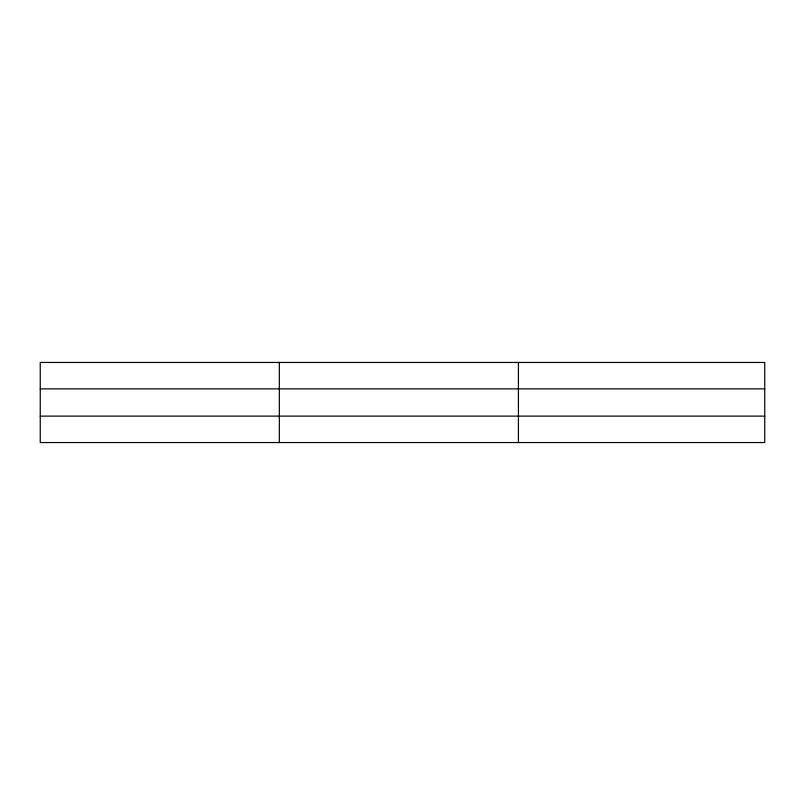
<?xml version="1.0" encoding="UTF-8"?>
<svg xmlns="http://www.w3.org/2000/svg" width="805" height="805" viewBox="0 0 805 805"><rect width="100%" height="100%" fill="white"/><g stroke="black" fill="none" stroke-linecap="round" stroke-linejoin="round"><path stroke-width="1.21" d="M279.335 362.451L279.335 442.549M518.42 362.451L518.42 442.549M764.75 416.115L764.75 442.549L40.25 442.549L40.25 362.451L764.75 362.451L764.75 416.115L40.25 416.115M40.25 388.885L764.75 388.885"/></g></svg>
